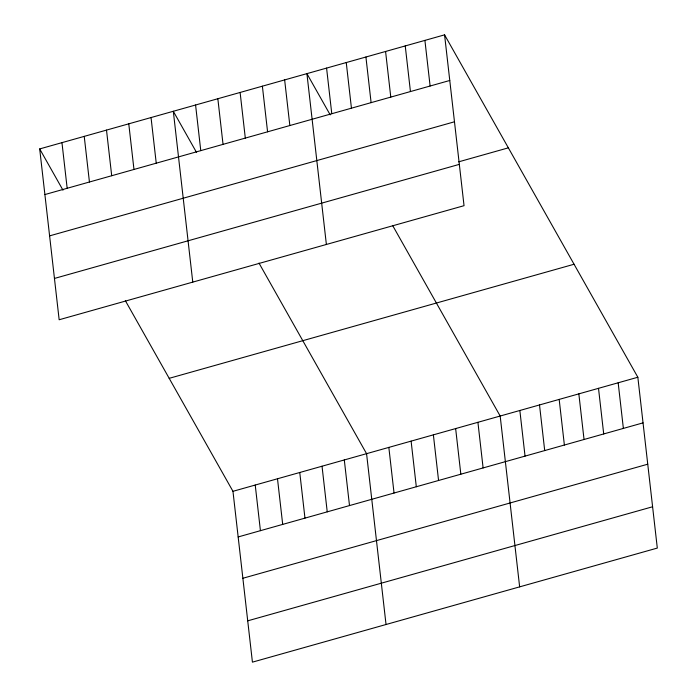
<?xml version="1.0" encoding="UTF-8"?>
<svg xmlns="http://www.w3.org/2000/svg" width="697" height="697" viewBox="0 0 697 697"><rect width="100%" height="100%" fill="white"/><g stroke="black" fill="none" stroke-linecap="round" stroke-linejoin="round"><path stroke-width="1.05" d="M444.573 34.85L464.036 205.685L59.158 319.757L39.694 148.923L444.573 34.85L637.842 377.243L657.306 548.077L252.427 662.15L232.964 491.315L125.382 300.721M44.896 194.559L449.774 80.477M49.6 235.874L454.479 121.792M458.67 161.835L508.357 147.842M54.453 278.443L459.332 164.361M169.179 378.332L574.058 264.25M232.964 491.315L637.842 377.243M238.156 536.951L643.035 422.87M242.87 578.266L647.748 464.193M247.714 620.835L652.592 506.763M330.204 114.883L306.915 73.638L326.379 244.464M392.594 225.427L500.176 416.031L519.64 586.857M196.589 152.53L173.309 111.276L192.773 282.111M258.988 263.074L366.57 453.677L386.033 624.503M39.694 148.923L62.983 190.176M618.169 382.784L623.371 428.411M598.505 388.325L603.707 433.952M578.841 393.866L584.042 439.493M559.177 399.407L564.378 445.034M539.513 404.948L544.706 450.576M519.849 410.489L525.041 456.117M477.915 422.304L483.108 467.931M424.909 40.391L430.11 86.019M455.646 428.577L460.839 474.204M405.245 45.932L410.446 91.56M433.377 434.85L438.57 480.486M385.58 51.473L390.782 97.101M411.108 441.123L416.309 486.759M365.916 57.015L371.109 102.642M346.252 62.556L351.445 108.183M388.839 447.396L394.04 493.032M326.579 68.097L331.781 113.724M344.301 459.95L349.502 505.578M284.646 79.911L289.847 125.538M322.031 466.223L327.233 511.851M262.377 86.184L267.578 131.811M299.762 472.496L304.964 518.124M240.117 92.457L245.309 138.084M277.493 478.769L282.694 524.397M217.847 98.73L223.04 144.366M255.233 485.042L260.425 530.678M195.578 105.003L200.771 150.639M151.04 117.558L156.241 163.185M128.771 123.831L133.972 169.458M106.502 130.104L111.703 175.731M84.232 136.377L89.434 182.004M61.963 142.65L67.165 188.277"/></g></svg>
